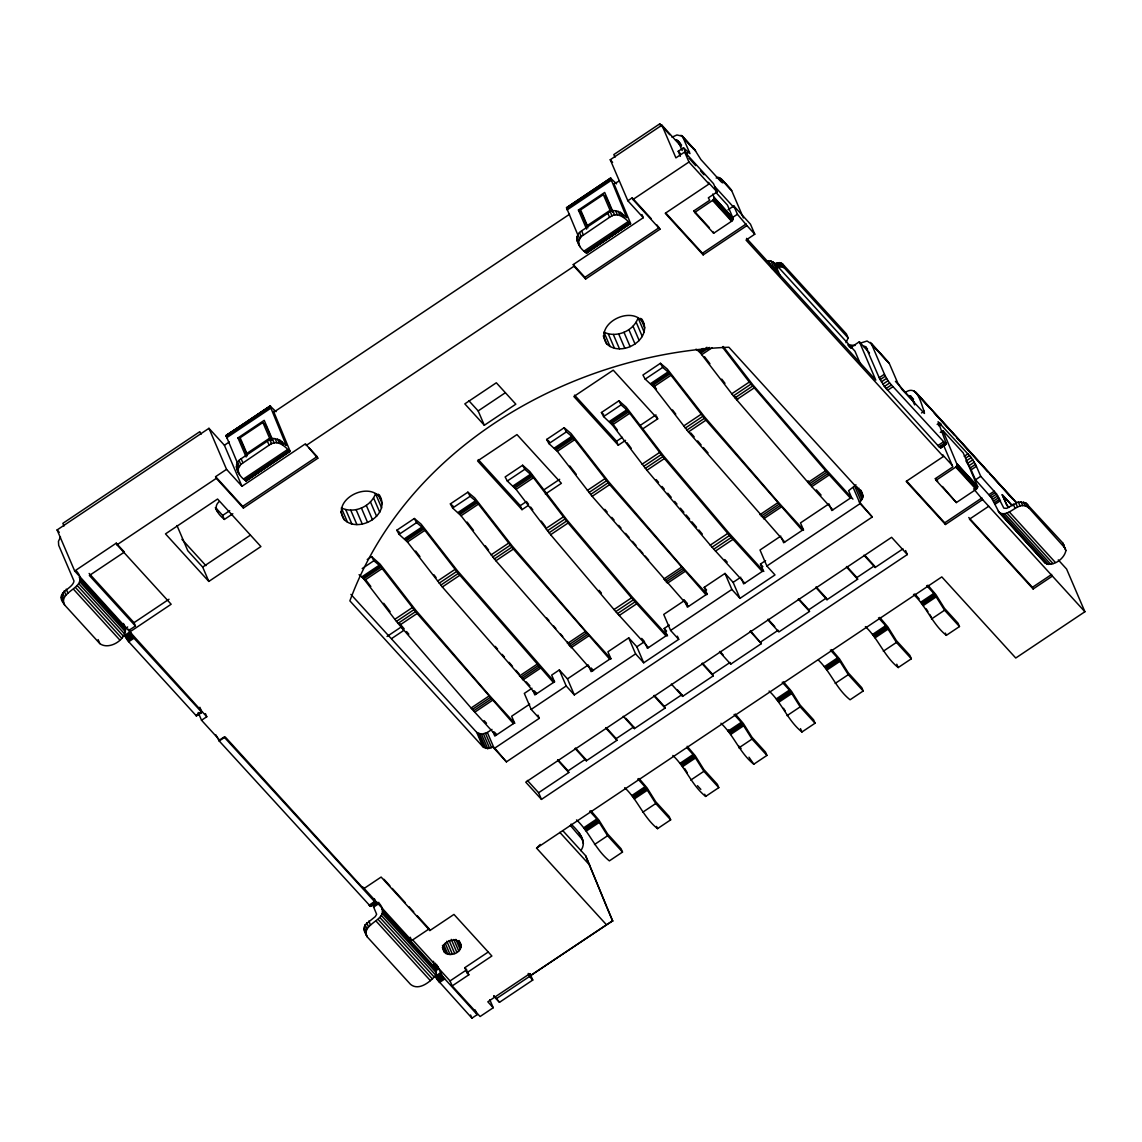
<?xml version="1.0" encoding="UTF-8"?>
<svg xmlns="http://www.w3.org/2000/svg" width="1142" height="1142" viewBox="0 0 1142 1142"><rect width="100%" height="100%" fill="white"/><g stroke="black" fill="none" stroke-linecap="round" stroke-linejoin="round"><path stroke-width="1.5" d="M123.35 623.475C132.115 636.008 110.431 651.568 99.825 643.603L64.609 604.975C57.157 590.528 91.189 587.83 76.457 570.986M433.532 961.35C433.004 965.004 439.627 972.556 434.188 977.024C428.607 982.962 418.4 990.799 410.535 984.375L367.196 936.84C359.644 922.493 393.333 919.924 379.244 903.336M715.634 192.113L727.483 205.117L733.178 218.607L731.594 221.262L713.65 233.268L694.679 212.469L713.165 200.021L714.207 197.809L712.708 194.083M942.921 430.62L963.234 452.903L977.652 486.749L976.067 489.39L956.368 502.58L936.055 480.297L955.74 467.107L957.282 465.008L942.921 430.62L940.294 432.375M63.509 603.247C54.645 592.041 72.817 589.358 73.987 580.978L58.685 545.291L58.442 541.379L60.483 537.025M569.515 214.268L274.28 411.862L273.538 411.306L290.111 451.233L246.13 480.896C238.935 476.871 231.512 464.437 241.133 458.727L267.399 441.155C273.609 433.789 284.158 443.596 286.271 445.508L270.026 405.952L276.05 411.677M289.882 451.604C284.686 445.922 277.092 438.871 269.112 445.152L240.776 464.451L238.25 468.605L238.407 472.788M381.328 499.625C370.55 479.312 330.695 499.339 344.113 519.581C358.945 534.056 391.549 514.542 379.287 494.843M366.082 935.112L363.941 929.088L365.155 924.763L375.261 916.626L376.646 914.285L372.178 903.622M460.911 947.332C462.382 936.668 445.095 938.781 443.382 947.218C441.925 957.881 459.198 955.754 460.911 947.332L458.113 940.765M618.864 181.25L613.982 183.791L630.584 223.361L586.588 253.024C579.408 248.999 571.985 236.565 581.606 230.855L607.858 213.283C614.082 205.917 624.631 215.724 626.73 217.637L610.499 178.081L616.566 183.848M578.88 244.916L578.723 240.734L581.235 236.58L609.585 217.28C617.565 211.013 625.159 218.065 630.355 223.732M643.902 323.885C633.125 303.572 593.269 323.6 606.688 343.842C621.519 358.317 654.123 338.803 641.861 319.103M491.959 729.395L487.363 732.479L494.229 748.481L506.42 761.857L872.274 516.998L859.369 501.966C864.18 499.325 863.266 493.672 860.511 489.918M1065.871 550.558C1064.53 558.681 1053.138 567.131 1045.273 563.092L999.221 512.587L991.342 497.569L975.482 479.811L970.272 467.877L966.004 461.054L971.257 457.542L975.525 464.351L980.735 476.3L996.595 494.043L1003.847 508.147L1006.73 508.347L1018.35 501.966L1025.716 502.837L1062.631 542.807L1065.871 550.558L1062.631 542.807M571.057 824.124C577.624 830.405 588.073 841.083 580.764 850.633M845.994 342.714L848.135 337.932L846.408 333.935L782.541 263.888L779.344 262.646L776.688 263.188L775.461 263.845L776.603 266.514M347.511 522.265L341.372 507.919C353.906 514.014 370.979 506.777 375.518 493.644L381.656 507.99M610.085 346.526L603.947 332.179C616.48 338.289 633.553 331.052 638.092 317.904L644.231 332.251M237.679 463.524L226.03 435.616L270.026 405.952M246.13 480.896L290.111 451.233M199.893 707.283L201.906 712.465L133.985 638.221L128.703 629.256M578.138 235.666L566.503 207.744L610.499 178.081M586.588 253.024L630.584 223.361M215.867 734.848L219.207 740.972L370.508 906.391L370.279 904.907M850.604 347.625L859.369 341.758L863.538 346.44L865.793 346.811L879.197 377.745L884.379 386.496L939.167 446.922L940.851 447.864L946.375 443.91L938.082 421.712L971.257 457.542M940.851 447.864L946.375 443.91M218.85 501.909C212.255 507.833 219.435 515.427 224.374 519.424L232.825 513.757M781.371 537.425L783.655 542.764L803.354 529.588L800.485 522.908L828.935 503.879L831.79 510.545L851.489 497.37L848.634 490.689L855.958 484.822M563.006 830.891L585.618 855.686L612.626 920.852L606.459 924.777L536.569 848.135L540.266 844.452M669.754 134.77L659.79 123.836L613.839 154.584L614.981 157.253M219.949 740.459L201.534 720.259L206.773 716.748L74.687 570.986L57.1 529.945L208.957 428.321L224.403 445.252L241.976 486.278L305.442 443.81L317.804 458.256L243.403 508.047L216.309 478.341L215.595 476.671L226.544 469.348L208.957 428.321M656.95 224.96L660.019 229.214L585.632 279.005L573.983 266.229L573.27 264.573L643.289 217.708L627.843 200.764L610.256 159.737L661.903 125.177L681.075 146.333M226.03 435.616L269.798 406.324M566.503 207.744L610.271 178.452M671.981 137.197L676.935 134.97L682.459 136.226L694.65 149.602L700.86 159.523L720.945 181.635C726.455 186.603 720.431 174.355 716.205 178.052M244.331 423.668L226.259 435.245M247.257 421.712L254.552 416.83M257.464 414.874L270.597 406.095M567.303 207.516L611.07 178.223M226.159 436.472L269.926 407.18M566.632 208.601L610.399 179.323M226.63 437.771L270.397 408.479M567.103 209.9L610.87 180.607M224.403 445.252L229.299 441.968M246.144 457.014L237.964 437.914L264.216 420.342L272.396 439.427M586.617 229.142L578.423 210.042L604.689 192.47L612.869 211.57M262.888 422.511L240.134 437.743L246.858 453.431L269.612 438.2L262.888 422.511L266.143 426.08L272.196 440.198M603.361 194.64L580.607 209.871L587.331 225.559L610.085 210.328L603.361 194.64L606.616 198.208L612.669 212.326M680.361 156.297L678.22 151.301L683.473 147.775L689.982 153.599L682.459 136.226M694.679 212.469L693.965 210.799L709.724 200.264L708.326 197.851L717.09 191.984L713.507 183.648L684.658 152.014L675.907 157.867L661.903 125.177M686.827 153.442L689.454 151.686M74.687 570.986L116.256 543.164L124.392 552.071L89.376 575.497L135.427 626.016L128.86 630.398M627.843 200.764L632.225 197.837L651.068 218.507M201.806 711.723L196.238 715.748L128.732 641.747L125.049 636.394L124.592 635.437L171.157 604.246L116.969 544.82L216.309 478.341M660.019 229.214L632.939 199.507L688.954 162.021L684.658 152.014M243.574 478.983L287.341 449.691M584.047 251.112L627.815 221.819M244.688 480.097L288.455 450.805M585.161 252.225L628.928 222.933M250.598 476.728L246.229 479.654L246.358 480.525M256.436 472.831L260.819 469.89M266.643 465.993L271.025 463.067M276.864 459.155L281.232 456.229M285.614 453.303L288.526 451.347M601.277 242.033L605.66 239.092M611.498 235.195L615.866 232.269M621.705 228.357L626.087 225.431M245.559 480.753L289.311 451.461M586.032 252.882L629.784 223.589M306.156 445.48L573.983 266.229M717.09 191.984L708.283 182.335L708.996 184.005L665.229 213.297L703.158 254.88L746.925 225.602L737.404 214.268L733.821 205.931L727.996 209.843M224.374 519.424L222.661 515.413L229.713 510.702M243.403 508.047L242.689 506.377L317.091 456.586L308.925 447.65M585.632 279.005L584.918 277.335L659.305 227.543M208.829 581.421L165.49 533.885L217.565 499.025L260.904 546.561L208.829 581.421L202.676 567.074L250.412 535.127M733.021 217.208L737.404 214.268M125.035 628.714L127.661 626.944M135.427 626.016L133.999 622.675L169.002 599.236M125.049 636.394L130.302 632.882M125.677 637.493L130.916 633.981M126.391 638.663L131.644 635.152M703.158 254.88L702.444 253.224L746.197 223.932M127.19 639.805L132.443 636.294M127.975 640.862L133.229 637.336M128.732 641.747L133.985 638.221M484.322 425.267L464.823 403.868L496.327 382.784L515.827 404.182L484.322 425.267L478.17 410.92L505.392 392.705M733.821 205.931L750.48 224.203L754.776 234.21L746.026 240.077L943.363 456.514L906.163 481.41L945.448 524.492L982.634 499.596L973.626 488.819M535.926 694.208L442.339 586.974L407.466 542.007L399.086 534.342L396.831 530.202L414.332 518.497L421.141 524.164L457.371 570.672L554.555 681.945M399.086 534.342L416.587 522.636L422.868 527.804L458.299 573.427L553.427 682.488M367.224 559.537L371.607 556.611L380.1 564.177L415.959 610.47L488.605 694.579L514.785 723.343M592.198 670.896L495.885 560.779L461.054 515.756L452.617 508.019L450.376 503.893L467.877 492.173L474.729 497.926L512.23 546.033L584.875 630.156L611.07 658.92M688.469 606.459L592.17 496.342L557.325 451.318L548.902 443.581L546.647 439.456L564.162 427.736L571.014 433.489L608.515 481.596L681.16 565.718L707.341 594.482M803.611 530.045L777.431 501.281L704.785 417.158L667.285 369.052L660.433 363.299L642.932 375.019L645.173 379.144L653.609 386.881L688.44 431.904L784.754 542.036M404.496 538.724L421.998 527.004M362.185 568.559L373.848 560.736L380.158 565.989L417.115 613.497L513.429 723.628M405.353 539.524L422.868 527.804M452.617 508.019L470.119 496.313L476.442 501.552L513.386 549.059L609.7 659.191M548.902 443.581L566.403 431.876L572.713 437.115L609.671 484.622L705.97 594.754M645.173 379.144L662.674 367.438L668.998 372.677L705.942 420.185L802.255 530.316M406.366 540.637L423.868 528.917M407.466 542.007L424.981 530.288M667.57 635.88L632.097 596.866L567.074 520.095L529.831 471.56L522.636 465.237L505.135 476.956L507.305 481.01L516.084 489.376L550.615 534.713L615.766 611.627L648.456 647.6M744.741 583.162L712.037 547.204L646.9 470.276L612.355 424.938L603.576 416.573L601.42 412.519L618.921 400.799L626.116 407.123L663.359 455.658L728.368 532.429L763.855 571.443M359.073 574.683L361.8 576.896L379.301 565.19M458.07 512.458L475.572 500.753M554.341 448.035L571.856 436.315M650.626 383.598L668.127 371.878M696.035 349.152L698.761 351.379L703.144 348.453M361.8 576.896L362.656 577.709L380.158 565.989M458.941 513.272L476.442 501.552M507.305 481.01L524.806 469.305L531.444 475.086L568.131 522.993L633.268 599.921L665.972 635.88M555.212 448.835L572.713 437.115M603.576 416.573L621.077 404.868L627.715 410.649L664.401 458.556L729.538 535.484L762.242 571.443M651.497 384.397L668.998 372.677M698.761 351.379L699.632 352.179L706.927 347.296M362.656 577.709L363.67 578.823L381.171 567.103M459.94 514.385L477.456 502.666M556.225 449.948L573.727 438.243M652.496 385.511L670.011 373.805M699.632 352.179L700.646 353.292L709.396 347.439M363.67 578.823L364.769 580.193L382.285 568.473M461.054 515.756L478.555 504.036M557.325 451.318L574.84 439.613M653.609 386.881L671.111 375.176M700.646 353.292L701.745 354.662L711.951 347.839M513.043 485.935L530.545 474.215M609.314 421.498L626.815 409.792M513.929 486.792L531.444 475.086M610.213 422.369L627.715 410.649M514.971 487.962L532.472 476.243M611.241 423.525L628.742 411.805M516.084 489.376L533.585 477.656M612.355 424.938L629.856 413.218M195.91 715.42L201.163 711.909M196.238 715.748L201.934 712.108M196.495 715.934L201.977 712.365M527.847 505.763L522.008 509.66L520.295 505.663L526.134 501.752M543.635 490.046L559.68 479.297M625.573 440.355L618.279 445.237L616.566 441.226L622.404 437.329M639.905 425.609L655.951 414.874M545.348 494.043L561.393 483.309L516.969 434.588L477.584 460.94L522.008 509.66M643.089 428.635L657.678 418.871L656.522 416.202M437.557 581.078L455.058 569.373M439.185 583.162L456.686 571.457M440.783 585.132L458.299 573.427M442.339 586.974L459.855 575.254M364.769 580.193L394.818 619.307L412.319 607.587M491.089 554.869L508.604 543.149M587.373 490.432L604.875 478.712M683.644 425.995L701.145 414.275M701.745 354.662L731.779 393.776L749.295 382.056L826.822 472.188L850.39 498.098M394.818 619.307L396.445 621.391L413.946 609.671M492.73 556.953L510.231 545.234M589.001 492.516L606.502 480.796M685.286 428.079L702.787 416.373M731.779 393.776L733.421 395.86L750.922 384.155M218.836 740.53L224.089 737.018L375.761 902.879L374.39 898.725M219.207 740.972L225.202 736.947L363.627 888.762L381.128 877.056L429.892 930.53L453.959 914.428L491.874 956.011L466.935 972.713L468.834 974.797L452.203 985.917L480.097 1016.523L493.23 1007.729L489.804 999.735M396.445 621.391L398.044 623.361L415.56 611.655M494.329 558.923L511.83 547.218M590.6 494.5L608.115 482.78M686.884 430.063L704.386 418.343M733.421 395.86L735.02 397.844L752.521 386.124M398.044 623.361L399.614 625.216L417.115 613.497M495.885 560.779L513.386 549.059M592.17 496.342L609.671 484.622M688.44 431.904L705.942 420.185M735.02 397.844L736.576 399.686L754.091 387.966M545.776 528.632L563.277 516.926M642.061 464.209L659.562 452.489M387.038 636.465L401.627 626.701L403.354 630.698L391.677 638.521M547.418 530.773L564.919 519.053M643.703 466.336L661.204 454.616M549.045 532.8L566.546 521.08M645.316 468.363L662.817 456.643M550.615 534.713L568.131 522.993M646.9 470.276L664.401 458.556M879.197 377.745L884.45 374.233L871.432 343.87L867.078 341.015L860.411 343.1M880.125 379.672L885.378 376.161L884.45 374.233M881.353 381.871L886.606 378.359L885.378 376.161M882.809 384.197L888.062 380.686L886.606 378.359M884.379 386.496L889.632 382.97L946.104 444.352M885.978 388.594L891.231 385.068M887.477 390.35L892.73 386.838M613.996 609.557L631.497 597.851M710.267 545.134L727.768 533.414M399.614 625.216L471.104 707.997L488.605 696.292M567.374 643.56L584.875 631.854M663.659 579.122L681.16 567.417M759.93 514.699L777.431 502.98M736.576 399.686L808.065 482.481L825.58 470.761M519.439 676.007L536.94 664.301M615.766 611.627L633.268 599.921M712.037 547.204L729.538 535.484M471.104 707.997L472.345 709.439L489.847 697.719M568.63 645.002L586.132 633.282M664.901 580.564L682.402 568.844M761.172 516.127L778.687 504.407M808.065 482.481L809.321 483.908L826.822 472.188M520.624 677.363L538.125 665.643M617.508 613.611L635.009 601.905M713.779 549.188L731.28 537.468M472.345 709.439L473.573 710.824L491.089 699.104M521.78 678.676L539.281 666.957M569.858 646.386L587.359 634.667M666.129 581.949L683.644 570.229M762.413 517.512L779.915 505.792M809.321 483.908L810.549 485.293L828.05 473.587M921.494 412.961L924.121 411.206C920.923 403.754 917.483 383.869 905.378 392.42M473.573 710.824L474.787 712.165L492.288 700.446M522.922 679.947L540.437 668.227M571.071 647.728L588.573 636.008M619.207 615.509L636.708 603.79M667.342 583.291L684.843 571.571M715.477 551.072L732.993 539.352M763.627 518.853L781.128 507.134M810.549 485.293L811.762 486.635L829.263 474.915M531.972 688.269L524.321 693.394L531.187 709.41L539.309 718.318L494.229 748.481M567.46 678.876L588.244 664.958L591.099 671.639L610.799 658.449L607.929 651.782L628.728 637.864L635.58 653.881L574.312 694.893L567.46 678.876L559.323 669.954L551.672 675.093L554.527 681.76L534.841 694.936L533.114 690.939M937.154 424.41L939.78 422.654M938.453 425.723L941.079 423.967M529.674 704.157L511.659 716.22L514.514 722.886L494.829 736.076L493.101 732.065M684.515 600.521L663.73 614.439L670.597 630.455L678.719 639.363L643.717 662.788L635.58 653.881M685.086 601.863L687.384 607.201L707.069 594.011L704.214 587.345L724.999 573.427L733.121 582.349L739.987 598.365L775.004 574.926L766.867 566.018L760.015 550.001L780.8 536.083M531.187 709.41L566.189 685.971L559.323 669.954M643.717 662.788L636.851 646.786L644.502 641.661M645.073 642.989L647.371 648.328L667.056 635.152L664.201 628.471L669.312 625.059M733.121 582.349L740.787 577.224M741.358 578.551L743.642 583.89L763.341 570.715L760.472 564.048L765.583 560.622M937.853 445.623L943.106 442.097M939.167 446.922L944.42 443.41M940.979 446.408L946.218 442.896M940.18 447.693L945.433 444.181M670.597 630.455L731.865 589.443L724.999 573.427M766.867 566.018L860.083 503.622L853.217 487.62M964.233 456.315L968.173 453.674M965.732 458.07L969.672 455.444M936.055 480.297L935.341 478.626L952.842 466.907L943.306 444.638M967.588 463.338L972.841 459.826M969.03 465.665L974.283 462.153M970.272 467.877L975.525 464.351M971.185 469.805L976.439 466.293M975.482 479.811L980.735 476.3M905.606 550.544L907.319 554.555L541.465 799.4L538.61 792.734L568.802 772.52L568.088 770.85L585.589 759.144L575.497 748.067M575.083 748.495L586.303 760.815L616.937 740.302L616.223 738.631L633.724 726.926L625.873 718.304M623.218 716.277L634.438 728.596L665.072 708.083L664.358 706.413L681.874 694.707L677.377 689.782M671.353 684.058L682.588 696.377L713.222 675.864L712.508 674.208L730.009 662.488L730.723 664.159L761.357 643.645L750.537 630.912M760.643 641.99L778.145 630.27M767.638 619.621L778.858 631.94L809.492 611.427L808.779 609.771L826.28 598.051L816.187 586.974M815.773 587.416L826.994 599.721L857.628 579.222L856.914 577.552L874.415 565.832L865.45 555.983M369.009 905.263L374.262 901.752M369.665 905.92L374.904 902.408M863.909 555.198L875.143 567.503L902.994 548.859M370.565 905.663L375.818 902.151M370.165 906.305L375.418 902.794M370.508 906.391L376.846 902.137M945.448 524.492L944.734 522.822L981.92 497.926M373.52 905.877L378.773 902.366M989.029 494.657L994.282 491.146M373.991 906.848L377.931 904.207M990.157 495.985L995.396 492.473M991.342 497.569L996.595 494.043M992.526 499.282L997.78 495.771M993.611 501.024L998.865 497.512M988.729 506.277L969.487 519.167L1033.139 588.986L1052.396 576.096L982.634 499.596M994.539 502.68L999.792 499.168M995.239 504.122L1000.492 500.61M999.221 512.587C1009.542 518.539 1018.75 498.611 1029.128 508.176L1065.443 548.545M536.569 848.135L941.807 576.91L1015.752 658.02L1084.9 611.741L1066.599 569.044L1058.263 559.894M363.627 888.762L362.913 887.106L411.662 940.58L429.178 928.86L417.287 915.813M583.705 827.764L596.838 818.971L597.651 819.942L607.615 835.744L622.504 852.075L609.385 860.868C595.282 849.619 589.572 832.004 576.553 819.913M631.84 795.546L644.973 786.752L645.787 787.723L655.751 803.525L670.654 819.856L657.521 828.649C643.417 817.401 637.707 799.785 624.688 787.694M679.99 763.327L693.108 754.534L693.922 755.504L703.886 771.307L718.789 787.637L705.656 796.431C691.552 785.182 685.842 767.567 672.838 755.476M728.125 731.108L741.244 722.315L742.072 723.286L752.021 739.088L766.924 755.419L753.791 764.212C739.688 752.963 733.978 735.348 720.973 723.257M776.26 698.89L789.393 690.096L790.207 691.067L800.171 706.869L815.06 723.214L801.941 731.993C787.837 720.745 782.127 703.129 769.108 691.038M824.396 666.671L837.529 657.878L838.342 658.848L848.306 674.651L863.195 690.996L850.076 699.775C836.372 688.954 830.791 671.996 818.443 660.133M872.531 634.452L885.664 625.659L886.477 626.63L896.441 642.432L911.345 658.777L898.212 667.556C884.108 656.307 878.398 638.692 865.379 626.601M920.68 602.234L933.799 593.44L934.613 594.411L944.577 610.213L959.48 626.558L946.347 635.337C932.243 624.089 926.533 606.488 913.529 594.382M584.518 828.735L597.651 819.942M632.654 796.516L645.787 787.723M680.803 764.298L693.922 755.504M728.939 732.079L742.072 723.286M777.074 699.86L790.207 691.067M825.209 667.642L838.342 658.848M873.359 635.423L886.477 626.63M921.494 603.204L934.613 594.411M585.375 829.891L598.508 821.112M633.524 797.673L646.643 788.894M681.66 765.468L694.793 756.675M729.795 733.25L742.928 724.456M777.93 701.031L791.063 692.238M826.08 668.812L839.199 660.019M874.215 636.594L887.348 627.8M922.351 604.375L935.484 595.582M586.203 831.148L599.336 822.368M634.338 798.929L647.471 790.15M682.488 766.71L695.606 757.931M730.623 734.492L743.742 725.712M778.758 702.273L791.891 693.494M826.894 670.054L840.027 661.275M875.029 637.85L888.162 629.056M923.179 605.631L936.297 596.838M594.482 844.523L607.615 835.744M642.618 812.305L655.751 803.525M690.753 780.086L703.886 771.307M738.903 747.867L752.021 739.088M787.038 715.649L800.171 706.869M835.173 683.43L848.306 674.651M883.308 651.211L896.441 642.432M931.458 619.007L944.577 610.213M432.818 965.033L435.445 963.263M434.403 967.217L437.029 965.461L436.244 964.319M435.131 968.387L437.757 966.632L437.029 965.461M435.744 969.487L438.371 967.731L437.757 966.632M436.201 970.443L438.828 968.687L438.371 967.731M438.828 968.687L440.555 972.698L435.302 976.21L437.1 979.436L471.946 1018.164L477.199 1014.653L475.172 1009.942M435.759 977.181L441.012 973.655L440.555 972.698M436.372 978.28L441.626 974.768L441.012 973.655M437.1 979.436L442.354 975.925L441.626 974.768M437.886 980.578L443.139 977.067L477.199 1014.653M438.685 981.635L443.938 978.123M439.442 982.52L444.695 979.008M1033.139 588.986L1032.425 587.316L1051.682 574.426M466.935 972.713L464.794 967.702L488.262 952M452.203 985.917L450.062 980.921L466.693 969.786L464.794 967.702M494.001 996.124L496.242 998.736L529.503 976.481L528.204 973.427M493.23 1007.729L487.82 1001.791L529.831 973.669L531.187 975.168L606.459 924.777M612.626 920.852L531.187 975.168M496.242 998.736L499.497 1002.305L532.757 980.05L530.145 973.94M777.174 267.842L781.071 266.643L784.269 267.885L848.135 337.932M350.922 594.411L476.742 732.407L481.539 734.277L487.363 732.479M861.867 493.116L728.867 347.239C570.4 353.563 406.152 447.507 349.88 600.878L482.895 746.754L487.691 748.624L493.515 746.811M675.536 140.252L677.791 140.623L680.404 143.621M895.442 381.328L908.504 395.76L910.759 396.131L913.529 399.315M855.044 345.484L847.835 344.827L849.577 347.154M765.854 260.976L770.95 261.047L774.776 263.217L854.958 351.165L861.082 365.454M693.165 148.631L694.65 149.602M743.385 217.922L731.665 190.571L720.245 178.338M924.121 411.206L924.449 413.433L902.123 389.622L897.726 382.941L889.318 363.484L871.346 344.056M396.831 530.202L399.529 532.4M546.647 439.456L549.373 441.668M450.376 503.893L453.103 506.106M601.42 412.519L603.704 414.489M721.73 179.308L730.68 189.115M870.447 342.414L888.333 362.028M915.413 391.735L1016.594 502.708M683.444 137.682L695.635 151.044M722.715 180.764L731.665 190.571M871.432 343.87L889.318 363.484M916.398 393.191L1016.38 502.851M680.975 135.256L692.052 147.418M913.928 390.764L929.402 407.737M934.17 412.961L954.398 435.145M956.782 437.757L987.73 471.703M990.114 474.315L1012.726 499.111M718.361 177.909L720.602 180.365M1012.34 505.649L1002.105 494.686L1007.858 506.934M1011.855 505.306L1002.319 494.843L1006.616 504.85L1009 507.462M677.177 140.266L681.617 145.12M865.179 346.454L867.563 349.067M676.407 140.138L679.733 143.778M864.408 346.326L866.792 348.938M909.375 395.646L912.943 399.557M863.538 346.44L869.49 352.978M908.504 395.76L914.499 402.341M695.706 165.633L688.997 158.21M700.474 170.857L704.057 174.783M714.778 186.546L733.849 207.459M1009.271 511.902L1055.322 562.406M688.954 162.021L708.996 184.005M746.925 225.602L754.776 234.21M678.22 151.301L680.247 153.528M1007.03 513.129L1053.067 563.634M1004.746 513.843L1050.797 564.348M851.932 347.682L850.005 345.569L850.89 348.167M714.107 197.338L733.064 218.122M957.224 463.98L977.538 486.264M1002.59 513.986L1048.641 564.491M714.207 197.809L733.178 218.607M957.324 464.466L977.652 486.749M714.164 198.365L733.121 219.164M957.282 465.008L977.595 487.291M713.964 198.936L732.921 219.735M957.082 465.593L977.395 487.877M1000.706 513.557L1046.757 564.062M998.236 511.131L1045.273 563.092M713.622 199.507L732.593 220.306M956.739 466.164L977.067 488.433M713.165 200.021L732.136 220.82M956.282 466.678L976.61 488.962M712.622 200.464L731.594 221.262M955.74 467.107L976.067 489.39M746.554 238.364L875.814 380.129L859.369 341.758M952.128 465.237L942.65 454.844L943.363 456.514M1052.396 576.096L1084.9 611.741M693.965 210.799L709.382 227.701M935.341 478.626L937.725 481.253M942.507 486.492L956.368 502.58M968.759 517.497L1032.425 587.316M665.7 212.926L702.444 253.224M906.634 481.039L944.734 522.822M610.256 159.737L612.626 162.35M907.319 554.555L891.602 537.311L525.748 782.17L541.465 799.4M860.083 503.622L872.274 516.998M852.946 499.14L825.58 469.062L752.935 384.94L723.157 346.469M927.875 585.175L935.912 594.625L944.534 608.386L958.052 623.218L959.48 626.558M926.647 585.603L933.799 593.44M578.423 210.042L581.678 213.611L587.816 227.929M914.742 593.954L919.253 598.893M816.316 489.861L821.098 495.114M811.762 486.635L832.889 509.817M573.27 264.573L584.918 277.335M846.822 566.475L856.914 577.552M846.408 566.903L857.628 579.222M879.74 617.394L887.777 626.844L896.384 640.605L909.917 655.437L911.345 658.777M878.512 617.822L885.664 625.659M657.678 418.871L613.24 370.151L573.855 396.502L618.279 445.237M798.672 598.693L808.779 609.771M798.272 599.122L809.492 611.427M760.472 564.048L762.856 566.66M831.59 649.612L839.641 659.062L848.249 672.824L861.767 687.655L863.195 690.996M830.377 650.041L837.529 657.878M724.813 559.551L727.211 562.164M574.54 395.132L616.566 441.226M768.038 619.192L774.776 626.573M731.865 589.443L739.987 598.365M750.137 631.34L761.357 643.645M704.214 587.345L706.584 589.957M783.455 681.831L791.492 691.281L800.114 705.042L813.632 719.874L815.06 723.214M782.241 682.259L789.393 690.096M683.858 599.636L687.441 603.576M719.903 651.411L723.271 655.094M719.503 651.839L730.723 664.159M468.991 400.856L478.17 410.92M702.401 663.131L712.508 674.208M701.987 663.559L713.222 675.864M664.201 628.471L666.585 631.098M735.32 714.05L743.356 723.5L751.978 737.261L765.497 752.093L766.924 755.419M734.092 714.478L741.244 722.315M641.69 638.407L644.088 641.033M478.27 459.569L520.295 505.663M738.845 746.04L741.101 748.524M748.981 757.175L753.791 764.212M628.728 637.864L636.851 646.786M654.266 695.335L664.358 706.413M653.852 695.778L665.072 708.083M687.184 746.268L695.221 755.718L703.829 769.48L717.362 784.311L718.789 787.637M687.156 747.996L693.108 754.534M591.171 667.999L593.554 670.625M697.462 785.682L700.845 789.393M606.131 727.554L616.223 738.631M605.717 727.996L616.937 740.302M566.189 685.971L574.312 694.893M639.049 778.487L647.086 787.937L655.694 801.698L669.212 816.53L670.654 819.856M637.821 778.915L644.973 786.752M526.276 681.86L529.874 685.8M534.342 690.867L536.711 693.465M269.612 438.2L271.782 440.569M557.981 759.773L568.088 770.85M557.582 760.215L568.802 772.52M590.899 810.692L598.936 820.156L607.558 833.917L621.077 848.749L622.504 852.075M589.686 811.134L596.838 818.971M237.964 437.914L241.205 441.483L247.343 455.801M484.122 720.631L486.521 723.257M494.343 732.008L496.713 734.606M474.787 712.165L495.913 735.334M570.4 825.509L582.891 840.169M527.376 780.429L538.61 792.734M494.629 748.039L506.42 761.857M559.865 832.404L589.615 865.022M226.544 469.348L241.976 486.278M215.595 476.671L242.689 506.377M222.661 515.413L215.881 507.99L217.594 511.987M181.935 539.338L205.917 565.647M202.676 567.074L187.788 550.744L176.981 525.534M529.503 976.481L532.757 980.05M383.983 879.297L389.922 885.821M392.306 888.433L405.381 902.78M408.95 906.691L413.718 911.901M57.1 529.945L59.27 532.329M89.133 573.455L133.999 622.675M412.576 939.809L450.062 980.921M79.241 577.467L125.277 627.972M381.813 909.332L435.987 968.759M79.654 579.294L125.706 629.813M382.227 911.159L436.415 970.586M79.483 581.378L125.534 631.897M382.056 913.243L436.23 972.67M78.712 583.576L124.764 634.096M381.3 915.441L435.473 974.868M77.428 585.746L123.479 636.251M380.015 917.611L434.188 977.024M75.7 587.716L121.751 638.221M378.273 919.581L432.447 979.008M73.63 589.372L119.682 639.877M376.218 921.237L430.391 980.664M569.63 644.388L567.374 641.861M808.065 480.768L809.207 482.067M519.353 674.223L515.97 670.311M495.257 646.386L497.555 649.041M502.152 654.366L504.464 657.021M509.061 662.331L512.515 666.328M735.419 396.659L737.732 399.329M690.739 432.889L694.208 436.886M697.662 440.898L701.117 444.895M703.429 447.564L708.04 452.917M604.846 509.332L607.144 512.001M611.769 517.355L614.068 520.024M618.678 525.363L620.991 528.032M625.602 533.371L629.056 537.382M632.511 541.379L635.98 545.391M639.434 549.402L642.889 553.399M645.201 556.068L648.656 560.08M546.618 617.836L548.931 620.506M553.542 625.845L555.84 628.514M560.451 633.867L562.763 636.537M399.6 623.518L404.225 628.857M406.523 631.526L408.836 634.195M493.872 995.767L499.497 1002.305M656.222 479.626L658.534 482.352M661.989 486.435L664.287 489.147M667.742 493.23L671.196 497.312M674.651 501.395L676.963 504.122M680.418 508.204L683.872 512.287M686.185 515.013L689.64 519.096M691.938 521.823L696.549 527.261M698.847 529.988L702.316 534.071M599.122 590.328L601.42 593.055M415.674 551.072L419.97 556.654M433.931 574.797L436.087 577.595M722.472 347.139L749.295 382.056M704.585 356.789L709.939 363.77M721.744 379.13L724.97 383.327M653.224 384.811L656.436 389.008M672.538 409.949L675.75 414.146M569.815 466.007L576.253 474.387M467.107 522.065L473.545 530.445M485.35 545.805L488.562 550.001M365.469 579.522L370.836 586.503M383.698 603.262L390.136 611.641M612.098 423.011L617.394 430.034M626.944 442.653L631.183 448.264M526.419 501.481L528.546 504.279M530.673 507.091L532.786 509.889M541.279 521.109L545.519 526.719M728.41 729.824L730.223 732.279M910.759 396.131L914.656 404.896M677.791 140.623L682.188 150.53M888.062 380.686L889.632 382.97M442.354 975.925L443.139 977.067M577.167 240.919L578.266 242.661M236.694 468.791L237.793 470.518M364.369 931.101L365.469 932.843M61.796 599.236L64.609 604.975M687.413 156.011L683.473 147.775M926.233 608.843L927.961 611.612M929.674 614.396L931.401 617.18M783.54 708.268L785.268 711.052M684.686 768.537L687.27 772.706M414.332 518.497L416.587 522.636M660.433 363.299L662.674 367.438M564.162 427.736L566.403 431.876M467.877 492.173L470.119 496.313M371.607 556.611L373.848 560.736M618.921 400.799L621.077 404.868M522.636 465.237L524.806 469.305M1027.415 504.179L1029.128 508.176M1025.716 502.837L1027.429 506.848M1023.532 501.995L1025.245 505.992M1021.019 501.695L1022.732 505.692M1018.35 501.966L1020.063 505.963M1015.695 502.78L1017.408 506.777M1013.239 504.093L1014.952 508.09M945.39 633.111L946.347 635.337M782.541 263.888L784.269 267.885M781.699 263.217L783.412 267.214M780.6 262.788L782.327 266.8M779.344 262.646L781.071 266.643M778.016 262.774L779.729 266.785M776.688 263.188L778.401 267.185M774.776 263.217L780.114 275.679M773.091 261.889L777.773 272.795M770.95 261.047L775.618 271.953M768.48 260.733L771.821 268.513M860.968 491.146L863.024 495.928M858.727 487.991L862.824 497.555M856.643 486.421L862.11 499.168M854.787 486.321L860.925 500.667M874.415 565.832L875.143 567.503M712.936 231.598L713.65 233.268M896.784 664.216L898.212 667.556M659.79 123.836L660.933 126.505M826.28 598.051L826.994 599.721M641.932 214.553L643.289 217.708M632.225 197.837L632.939 199.507M622.033 213.368L623.746 217.365M620.334 212.027L622.047 216.024M618.15 211.184L619.863 215.181M615.638 210.885L617.351 214.882M612.968 211.142L614.682 215.153M610.313 211.969L612.026 215.966M607.858 213.283L609.585 217.28M640.676 318.361L644.773 327.925M636.18 322.215L642.332 336.562M633.039 326.241L639.192 340.573M800.499 728.653L801.941 731.993M628.885 329.667L635.038 344.013M581.606 230.855L583.319 234.852M623.989 332.293L630.127 346.64M579.522 232.568L581.235 236.58M577.952 234.581L579.665 238.578M577.01 236.737L578.723 240.734M618.678 333.935L624.831 348.281M576.739 238.892L578.452 242.903M578.837 243.988L579.993 246.658M613.325 334.478L619.478 348.824M608.301 333.878L614.453 348.224M603.276 335.876L606.688 343.842M677.349 636.165L678.719 639.363M681.874 694.707L682.588 696.377M704.7 794.204L705.656 796.431M633.724 726.926L634.438 728.596M656.564 826.423L657.521 828.649M585.589 759.144L586.303 760.815M537.939 715.12L539.309 718.318M579.408 833.275L581.121 837.286M583.434 843.553L581.178 836.172M612.754 921.308L607.201 908.218M485.536 733.464L491.674 747.796M483.537 734.078L489.69 748.424M481.539 734.277L487.691 748.624M378.102 494.101L382.199 503.665M479.654 734.049L485.807 748.395M478.013 733.407L484.165 747.753M476.742 732.407L482.895 746.754M373.605 497.955L379.758 512.301M370.465 501.966L376.617 516.312M366.311 505.406L372.463 519.753M361.414 508.033L367.553 522.379M356.104 509.675L362.257 524.021M350.751 510.203L356.904 524.549M345.726 509.603L351.879 523.95M317.091 456.586L317.804 458.256M340.701 511.616L344.113 519.581M281.56 441.24L283.273 445.237M279.861 439.898L281.574 443.895M277.677 439.042L279.39 443.053M275.165 438.742L276.878 442.753M272.495 439.013L274.208 443.025M269.84 439.841L271.553 443.838M267.399 441.155L269.112 445.152M459.041 940.523L461.154 945.433M455.872 939.381L460.083 949.216M453.788 939.495L458.713 950.972M467.221 971.043L468.834 974.797M451.276 939.366L456.886 952.471M449.12 940.508L454.744 953.627M241.133 458.727L242.846 462.724M446.808 941.222L452.432 954.341M239.049 460.44L240.776 464.451M445.166 943.106L450.091 954.569M237.479 462.453L239.206 466.45M443.667 944.477L447.892 954.312M236.537 464.608L238.25 468.605M442.468 945.376L445.98 953.57M442.382 947.475L444.495 952.399M236.266 466.764L239.52 474.53M470.604 1015.024L471.946 1018.164M429.178 928.86L429.892 930.53M200.992 434.331L199.836 431.662L62.867 523.336L64.009 526.005M410.235 937.239L411.662 940.58M215.353 507.59L216.495 510.26M368.809 921.037L370.522 925.049M366.725 922.765L368.438 926.762M365.155 924.763L366.882 928.774M364.212 926.919L365.925 930.93M363.941 929.088L367.196 936.84M205.446 713.636L206.773 716.748M198.194 712.48L201.534 720.259M116.256 543.164L116.969 544.82M98.112 639.606L99.825 643.603M66.236 589.172L67.949 593.183M64.152 590.899L65.865 594.896M62.582 592.898L64.295 596.909M61.625 595.053L63.338 599.065M61.354 597.223L63.081 601.22M585.618 855.686L606.53 906.577M1063.73 544.534L1064.158 546.561M586.702 251.797L586.817 252.653"/></g></svg>
